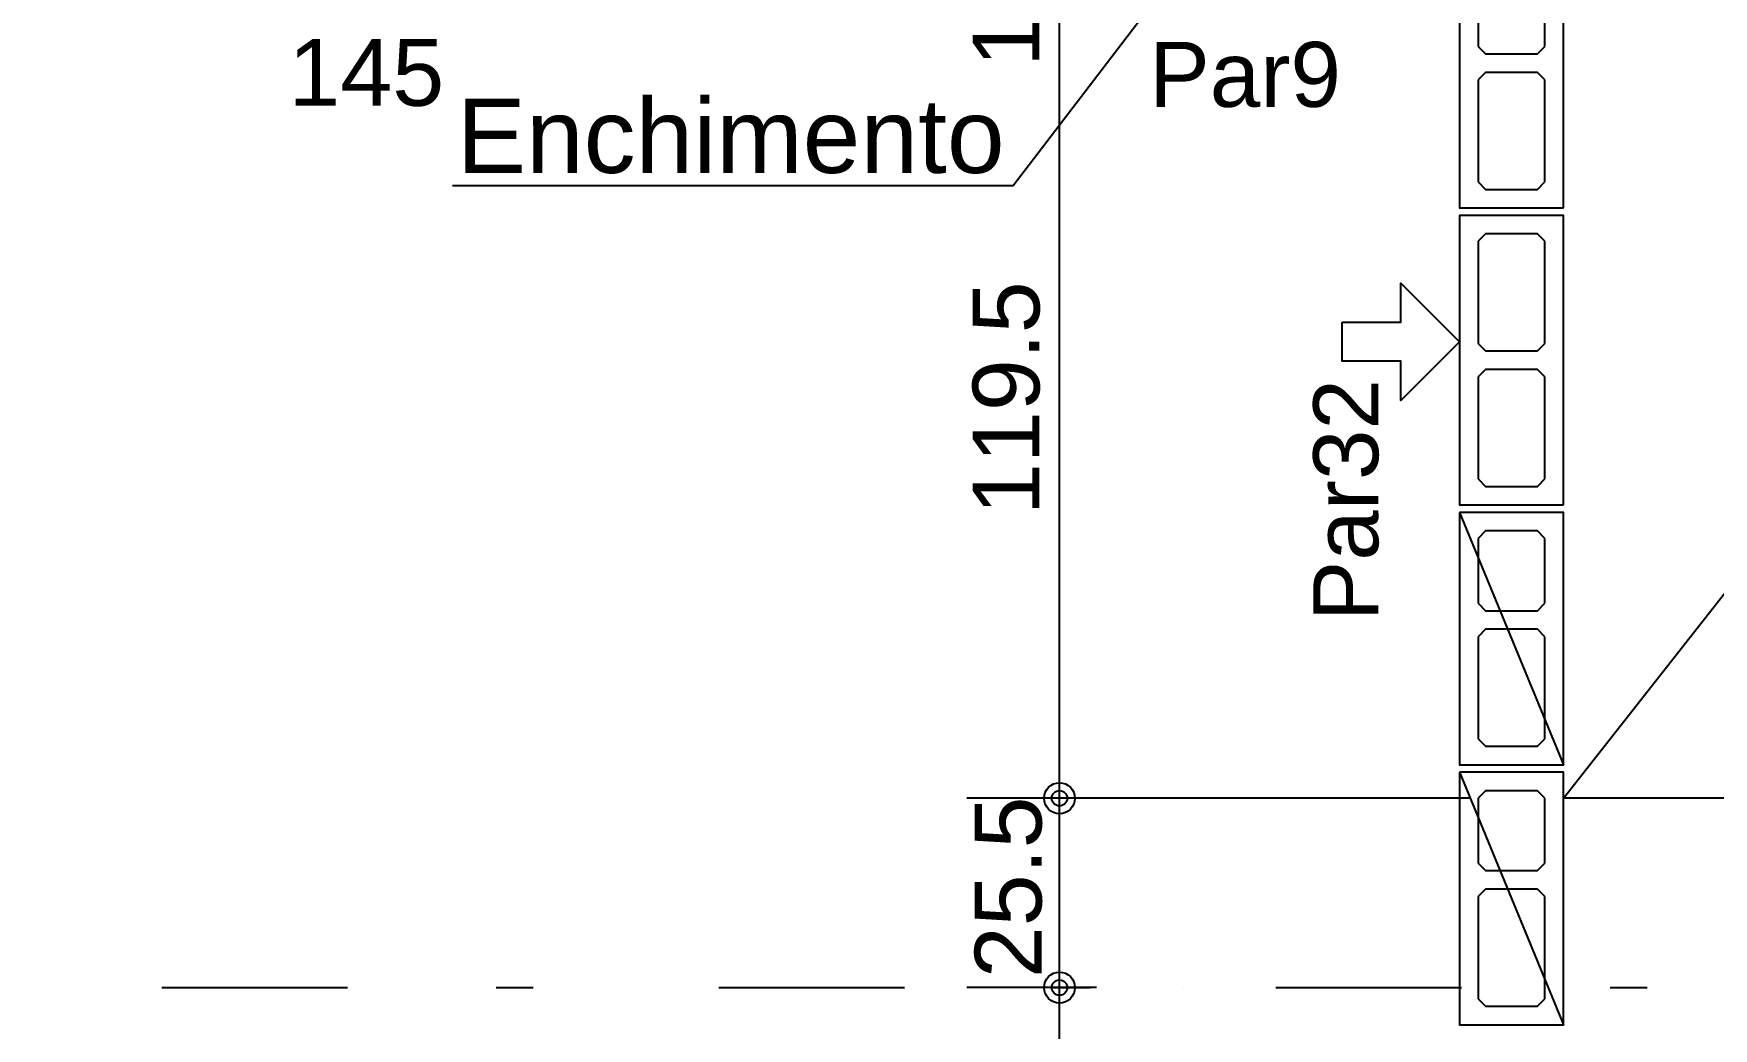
# Model space of a CAD drawing. Extents: x 0 to 119, y 0 to 84.
# Drawn here: x 31.32 to 35.844, y 53.311 to 55.99 of the extents above; entities that cross this region are included whole.
import ezdxf

# ---------------------------------------------------------------- set-up
doc = ezdxf.new("R2010")
doc.units = 0
doc.header["$MEASUREMENT"] = 0
doc.linetypes.add('ESTILO_TQS_0003', pattern=[1.5, 0.5, -0.4, 0.1, -0.5])
doc.linetypes.add('ESTILO_TQS_0005', pattern=[0.4, 0.3, -0.1])
for name, color, linetype in [('20', 1, 'CONTINUOUS'), ('27', 250, 'CONTINUOUS'), ('3', 7, 'CONTINUOUS'), ('35', 255, 'CONTINUOUS')]:
    doc.layers.add(name, color=color, linetype=linetype)
doc.styles.add('TQS_ARIAL', font='arial.ttf')

msp = doc.modelspace()

# ---------------------------------------------------------------- linework, layer by layer
at = {"layer": '20', "color": 1, "linetype": 'ESTILO_TQS_0003'}
msp.add_line((7.665778, 53.42055), (43.022778, 53.42055), dxfattribs=at)
at = {"layer": '27', "color": 250, "linetype": 'ESTILO_TQS_0005'}
for points in [[(35.370294, 55.93555), (35.390294, 55.95555), (35.390294, 56.23055), (35.370294, 56.25055), (35.230294, 56.25055), (35.210294, 56.23055), (35.210294, 55.95555), (35.230294, 55.93555), (35.370294, 55.93555)], [(35.370294, 55.57055), (35.390294, 55.59055), (35.390294, 55.86555), (35.370294, 55.88555), (35.230294, 55.88555), (35.210294, 55.86555), (35.210294, 55.59055), (35.230294, 55.57055), (35.370294, 55.57055)], [(35.370294, 55.13555), (35.390294, 55.15555), (35.390294, 55.43055), (35.370294, 55.45055), (35.230294, 55.45055), (35.210294, 55.43055), (35.210294, 55.15555), (35.230294, 55.13555), (35.370294, 55.13555)], [(35.370294, 54.77055), (35.390294, 54.79055), (35.390294, 55.06555), (35.370294, 55.08555), (35.230294, 55.08555), (35.210294, 55.06555), (35.210294, 54.79055), (35.230294, 54.77055), (35.370294, 54.77055)], [(35.230294, 54.65055), (35.210294, 54.63055), (35.210294, 54.45555), (35.230294, 54.43555), (35.370294, 54.43555), (35.390294, 54.45555), (35.390294, 54.63055), (35.370294, 54.65055), (35.230294, 54.65055)], [(35.230294, 54.38555), (35.210294, 54.36555), (35.210294, 54.09055), (35.230294, 54.07055), (35.370294, 54.07055), (35.390294, 54.09055), (35.390294, 54.36555), (35.370294, 54.38555), (35.230294, 54.38555)], [(35.230294, 53.95055), (35.210294, 53.93055), (35.210294, 53.75555), (35.230294, 53.73555), (35.370294, 53.73555), (35.390294, 53.75555), (35.390294, 53.93055), (35.370294, 53.95055), (35.230294, 53.95055)], [(35.230294, 53.68555), (35.210294, 53.66555), (35.210294, 53.39055), (35.230294, 53.37055), (35.370294, 53.37055), (35.390294, 53.39055), (35.390294, 53.66555), (35.370294, 53.68555), (35.230294, 53.68555)]]:
    msp.add_lwpolyline(points, dxfattribs=at)
at = {"layer": '3', "color": 7, "linetype": 'Continuous'}
for p, q in [((35.440276, 53.93055), (40.540294, 60.42055)), ((35.160294, 54.70055), (35.440294, 54.02055)), ((35.160294, 54.00055), (35.440294, 53.32055))]:
    msp.add_line(p, q, dxfattribs=at)
for points in [[(35.440294, 55.52055), (35.440294, 56.30055), (35.160294, 56.30055), (35.160294, 55.52055), (35.440294, 55.52055)], [(35.440294, 54.72055), (35.440294, 55.50055), (35.160294, 55.50055), (35.160294, 54.72055), (35.440294, 54.72055)], [(34.844347, 55.212715), (35.002321, 55.212715), (35.002321, 55.318031), (35.160294, 55.160057), (35.002321, 55.002083), (35.002321, 55.107399), (34.844347, 55.107399), (34.844347, 55.212715)], [(35.160294, 54.70055), (35.160294, 54.02055), (35.440294, 54.02055), (35.440294, 54.70055), (35.160294, 54.70055)], [(40.560294, 54.210548), (38.070283, 54.210548), (38.070283, 53.93055), (35.440276, 53.93055)], [(35.160294, 54.00055), (35.160294, 53.32055), (35.440294, 53.32055), (35.440294, 54.00055), (35.160294, 54.00055)]]:
    msp.add_lwpolyline(points, dxfattribs=at)
at = {"layer": '35', "color": 255, "linetype": 'Continuous'}
for p, q in [((34.083113, 53.93055), (34.083113, 56.32055)), ((35.190294, 53.93055), (33.833113, 53.93055)), ((35.190294, 53.93055), (33.833113, 53.93055)), ((34.083113, 53.42055), (34.083113, 53.93055)), ((35.440294, 53.93055), (35.440294, 53.93055)), ((35.440294, 53.93055), (35.440294, 53.93055)), ((34.183106, 53.42055), (33.833113, 53.42055)), ((34.163144, 53.42055), (33.833113, 53.42055)), ((34.083113, 52.62055), (34.083113, 53.42055)), ((34.413144, 53.42055), (34.413144, 53.42055)), ((34.433106, 53.42055), (34.433106, 53.42055))]:
    msp.add_line(p, q, dxfattribs=at)
msp.add_lwpolyline([(32.448277, 55.580779), (33.958399, 55.580779), (34.630294, 56.46055), (34.505788, 56.24376), (34.630294, 56.46055), (34.453921, 56.283371)], dxfattribs=at)
for centre, radius in [((34.083113, 53.93055), 0.041625), ((34.083113, 53.93055), 0.041625), ((34.083113, 53.93055), 0.02075), ((34.083113, 53.93055), 0.02075), ((34.083113, 53.42055), 0.041625), ((34.083113, 53.42055), 0.041625), ((34.083113, 53.42055), 0.02075), ((34.083113, 53.42055), 0.02075)]:
    msp.add_circle(centre, radius, dxfattribs=at)

# ---------------------------------------------------------------- texts
at = {"layer": '20', "color": 1, "linetype": 'ESTILO_TQS_0003', "style": 'TQS_ARIAL'}
msp.add_text('145', height=0.18, dxfattribs=at).set_placement((32.006539, 55.79555))
at = {"layer": '3', "color": 7, "linetype": 'Continuous', "style": 'TQS_ARIAL'}
msp.add_text('Par9', height=0.175, dxfattribs=at).set_placement((34.324684, 55.792663))
msp.add_text('Par32', height=0.175, rotation=90, dxfattribs=at).set_placement((34.941544, 54.407195))
at = {"layer": '35', "color": 255, "linetype": 'Continuous', "style": 'TQS_ARIAL'}
for s, p in [('14', (34.029113, 55.90055)), ('119.5', (34.029113, 54.69355)), ('25.5', (34.034817, 53.445832))]:
    msp.add_text(s, height=0.18, rotation=90, dxfattribs=at).set_placement(p)
msp.add_text('Enchimento', height=0.2, dxfattribs=at).set_placement((32.459949, 55.614738))

doc.saveas('drawing.dxf')
